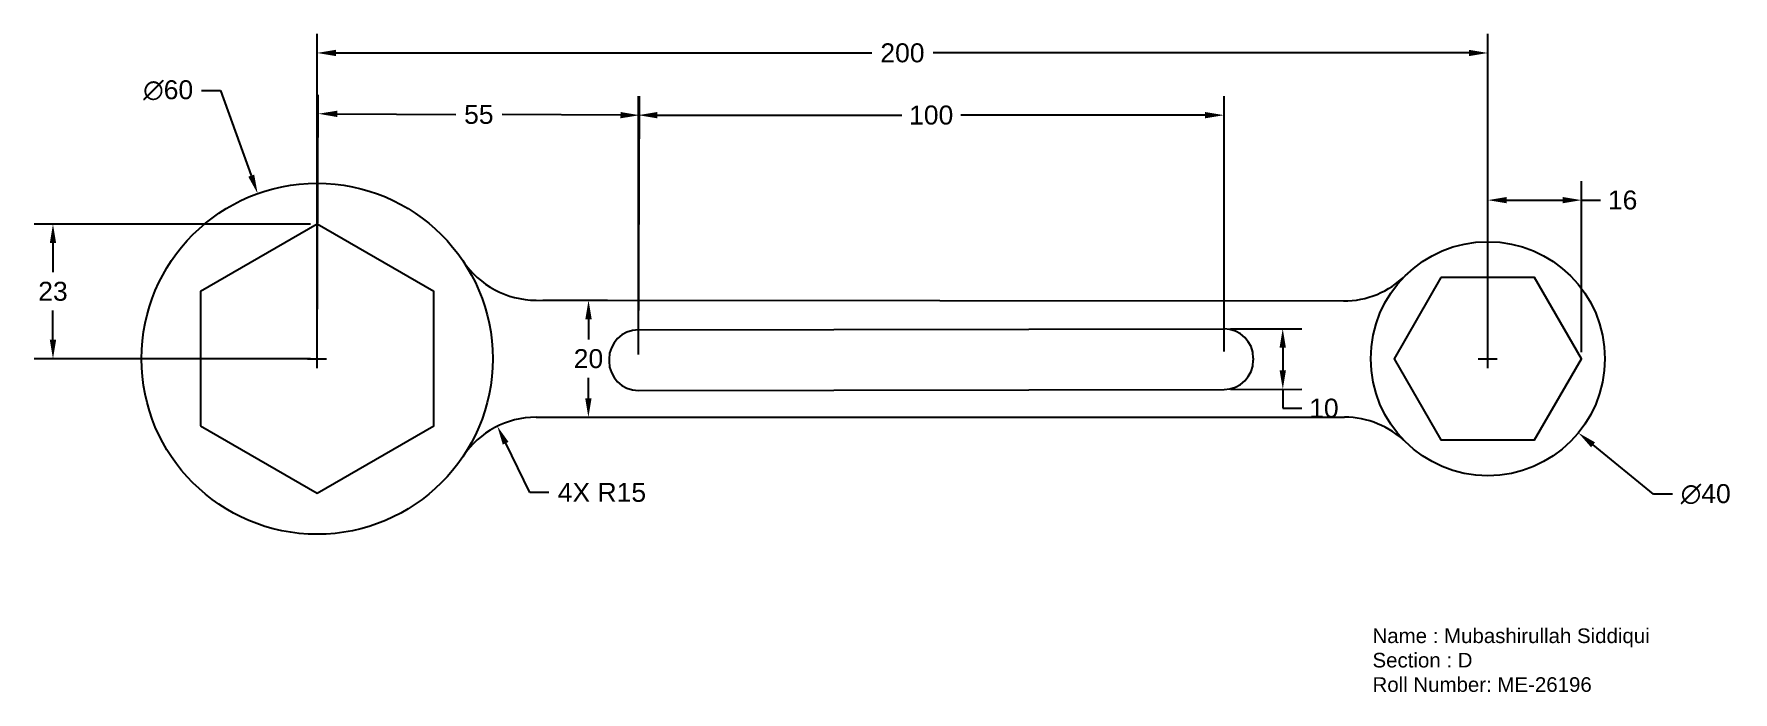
# Model space of a CAD drawing. Header units: millimetres. Extents: x -48 to 242, y -72 to 40.
import ezdxf

# ---------------------------------------------------------------- set-up
doc = ezdxf.new("R2010")
doc.units = ezdxf.units.MM
doc.header["$MEASUREMENT"] = 0
doc.styles.get("Standard").update_dxf_attribs({"font": 'arial.ttf'})
doc.dimstyles.get("Standard").update_dxf_attribs({"dimscale": 18, "dimtxt": 0.18, "dimasz": 0.18, "dimexe": 0.18, "dimexo": 0.0625, "dimgap": 0.09, "dimtad": 0, "dimtih": 1, "dimtoh": 1, "dimdec": 0, "dimzin": 0, "dimdsep": 46, "dimtxsty": 'Standard', "dimcen": 0.09, "dimadec": 0, "dimazin": 0, "dimtfac": 1, "dimtdec": 0, "dimtofl": 0, "dimtmove": 0, "dimatfit": 3, "dimfxl": 1, "dimtolj": 1, "dimtzin": 0, "dimarcsym": 0})

# ---------------------------------------------------------------- blocks, each defined once
blk = doc.blocks.new('*D1')
at = {"color": 0, "lineweight": -2, "transparency": 16777216}
for p, q in [((0.15, -13.68), (0.15, 40.48)), ((200.15, -13.68), (200.15, 40.48)), ((3.39, 37.24), (94.93, 37.24)), ((196.91, 37.24), (105.37, 37.24))]:
    blk.add_line(p, q, dxfattribs=at)
at = {"color": 0, "transparency": 16777216}
for points in [[(3.39, 37.78), (3.39, 36.7), (0.15, 37.24)], [(196.91, 37.78), (196.91, 36.7), (200.15, 37.24)]]:
    blk.add_solid(points, dxfattribs=at)
at = {"layer": 'Defpoints', "color": 0, "transparency": 16777216}
for p in [(200.15, 37.24), (0.15, -14.8), (200.15, -14.8)]:
    blk.add_point(p, dxfattribs=at)
at = {"color": 0, "transparency": 16777216, "insert": (100.15, 37.24), "char_height": 3.24, "attachment_point": 5}
blk.add_mtext('\\A1;200', dxfattribs=at)
blk = doc.blocks.new('*D2')
at = {"color": 0, "lineweight": -2, "transparency": 16777216}
for p, q in [((0.16, -13.88), (0.36, 30.09)), ((55.04, -14.13), (55.24, 29.84)), ((3.58, 26.83), (23.83, 26.74)), ((51.98, 26.61), (31.74, 26.7))]:
    blk.add_line(p, q, dxfattribs=at)
at = {"color": 0, "transparency": 16777216}
for points in [[(3.59, 27.37), (3.58, 26.29), (0.34, 26.85)], [(51.99, 27.15), (51.98, 26.07), (55.22, 26.6)]]:
    blk.add_solid(points, dxfattribs=at)
at = {"layer": 'Defpoints', "color": 0, "transparency": 16777216}
for p in [(55.22, 26.6), (0.15, -15.01), (55.03, -15.26)]:
    blk.add_point(p, dxfattribs=at)
at = {"color": 0, "transparency": 16777216, "insert": (27.78, 26.72), "char_height": 3.24, "attachment_point": 5}
blk.add_mtext('\\A1;55', dxfattribs=at)
blk = doc.blocks.new('*D3')
at = {"color": 0, "lineweight": -2, "transparency": 16777216}
for p, q in [((55.03, -14.31), (55.03, 29.85)), ((155.09, -13.78), (155.09, 29.85)), ((58.27, 26.61), (100.02, 26.61)), ((151.85, 26.61), (110.1, 26.61))]:
    blk.add_line(p, q, dxfattribs=at)
at = {"color": 0, "transparency": 16777216}
for points in [[(58.27, 27.15), (58.27, 26.07), (55.03, 26.61)], [(151.85, 27.15), (151.85, 26.07), (155.09, 26.61)]]:
    blk.add_solid(points, dxfattribs=at)
at = {"layer": 'Defpoints', "color": 0, "transparency": 16777216}
for p in [(155.09, 26.61), (55.03, -15.43), (155.09, -14.9)]:
    blk.add_point(p, dxfattribs=at)
at = {"color": 0, "transparency": 16777216, "insert": (105.06, 26.61), "char_height": 3.24, "attachment_point": 5}
blk.add_mtext('\\A1;100', dxfattribs=at)
blk = doc.blocks.new('*D4')
at = {"color": 0, "lineweight": -2, "transparency": 16777216}
for p, q in [((-0.97, 7.99), (-48.21, 7.99)), ((-44.97, 4.75), (-44.97, -0.23)), ((-44.97, -11.77), (-44.97, -6.78)), ((-0.97, -15.01), (-48.21, -15.01))]:
    blk.add_line(p, q, dxfattribs=at)
at = {"color": 0, "transparency": 16777216}
for points in [[(-45.51, 4.75), (-44.43, 4.75), (-44.97, 7.99)], [(-45.51, -11.77), (-44.43, -11.77), (-44.97, -15.01)]]:
    blk.add_solid(points, dxfattribs=at)
at = {"layer": 'Defpoints', "color": 0, "transparency": 16777216}
for p in [(-44.97, 7.99), (0.15, 7.99), (0.15, -15.01)]:
    blk.add_point(p, dxfattribs=at)
at = {"color": 0, "transparency": 16777216, "insert": (-44.97, -3.51), "char_height": 3.24, "attachment_point": 5}
blk.add_mtext('\\A1;23', dxfattribs=at)
blk = doc.blocks.new('*D5')
at = {"color": 0, "lineweight": -2, "transparency": 16777216}
for p, q in [((-19.59, 30.85), (-16.35, 30.85)), ((-16.35, 30.85), (-11.1, 16.27)), ((0.15, -16.63), (0.15, -13.39)), ((-1.47, -15.01), (1.77, -15.01))]:
    blk.add_line(p, q, dxfattribs=at)
at = {"color": 0, "transparency": 16777216}
blk.add_solid([(-10.59, 16.45), (-11.61, 16.09), (-10.01, 13.22)], dxfattribs=at)
at = {"layer": 'Defpoints', "color": 0, "transparency": 16777216}
for p in [(-10.01, 13.22), (10.31, -43.23)]:
    blk.add_point(p, dxfattribs=at)
at = {"color": 0, "transparency": 16777216, "insert": (-25.29, 30.85), "char_height": 3.24, "attachment_point": 5}
blk.add_mtext('\\A1;∅60', dxfattribs=at)
blk = doc.blocks.new('*D6')
at = {"color": 0, "lineweight": -2, "transparency": 16777216}
for p, q in [((200.15, -16.63), (200.15, -13.39)), ((198.53, -15.01), (201.77, -15.01)), ((228.44, -38.17), (218.13, -29.73)), ((231.68, -38.17), (228.44, -38.17))]:
    blk.add_line(p, q, dxfattribs=at)
at = {"color": 0, "transparency": 16777216}
blk.add_solid([(218.47, -29.31), (217.79, -30.15), (215.62, -27.68)], dxfattribs=at)
at = {"layer": 'Defpoints', "color": 0, "transparency": 16777216}
for p in [(184.68, -2.33), (215.62, -27.68)]:
    blk.add_point(p, dxfattribs=at)
at = {"color": 0, "transparency": 16777216, "insert": (237.38, -38.17), "char_height": 3.24, "attachment_point": 5}
blk.add_mtext('\\A1;∅40', dxfattribs=at)
blk = doc.blocks.new('*D7')
at = {"color": 0, "lineweight": -2, "transparency": 16777216}
for p, q in [((200.15, -13.88), (200.15, 15.33)), ((216.15, -13.88), (216.15, 15.33)), ((203.39, 12.09), (212.91, 12.09)), ((216.15, 12.09), (219.39, 12.09))]:
    blk.add_line(p, q, dxfattribs=at)
at = {"color": 0, "transparency": 16777216}
for points in [[(203.39, 12.63), (203.39, 11.55), (200.15, 12.09)], [(212.91, 12.63), (212.91, 11.55), (216.15, 12.09)]]:
    blk.add_solid(points, dxfattribs=at)
at = {"layer": 'Defpoints', "color": 0, "transparency": 16777216}
for p in [(216.15, 12.09), (200.15, -15.01), (216.15, -15.01)]:
    blk.add_point(p, dxfattribs=at)
at = {"color": 0, "transparency": 16777216, "insert": (223.18, 12.09), "char_height": 3.24, "attachment_point": 5}
blk.add_mtext('\\A1;16', dxfattribs=at)
blk = doc.blocks.new('*D8')
at = {"color": 0, "lineweight": -2, "transparency": 16777216}
for p, q in [((36.52, -37.87), (32.37, -29.46)), ((39.76, -37.87), (36.52, -37.87))]:
    blk.add_line(p, q, dxfattribs=at)
at = {"color": 0, "transparency": 16777216}
blk.add_solid([(32.85, -29.22), (31.88, -29.7), (30.94, -26.55)], dxfattribs=at)
at = {"layer": 'Defpoints', "color": 0, "transparency": 16777216}
for p in [(30.94, -26.55), (37.57, -40.01)]:
    blk.add_point(p, dxfattribs=at)
at = {"color": 0, "transparency": 16777216, "insert": (48.81, -37.87), "char_height": 3.24, "attachment_point": 5}
blk.add_mtext('\\A1;4X R15', dxfattribs=at)
blk = doc.blocks.new('*D10')
at = {"color": 0, "lineweight": -2, "transparency": 16777216}
for p, q in [((156.22, -9.9), (168.35, -9.88)), ((165.11, -13.12), (165.12, -17)), ((156.23, -20.25), (168.37, -20.23)), ((165.13, -20.24), (165.13, -23.48)), ((165.13, -23.48), (168.37, -23.48))]:
    blk.add_line(p, q, dxfattribs=at)
at = {"color": 0, "transparency": 16777216}
for points in [[(165.65, -13.12), (164.57, -13.13), (165.11, -9.88)], [(165.66, -17), (164.58, -17), (165.13, -20.24)]]:
    blk.add_solid(points, dxfattribs=at)
at = {"layer": 'Defpoints', "color": 0, "transparency": 16777216}
for p in [(155.09, -9.9), (155.11, -20.26), (165.13, -20.24)]:
    blk.add_point(p, dxfattribs=at)
at = {"color": 0, "transparency": 16777216, "insert": (172.15, -23.48), "char_height": 3.24, "attachment_point": 5}
blk.add_mtext('\\A1;10', dxfattribs=at)
blk = doc.blocks.new('*D12')
at = {"color": 0, "lineweight": -2, "transparency": 16777216}
for p, q in [((38.69, -5.01), (49.76, -5.03)), ((46.52, -8.26), (46.51, -11.74)), ((46.5, -21.78), (46.51, -18.29)), ((38.67, -25.01), (49.74, -25.03))]:
    blk.add_line(p, q, dxfattribs=at)
at = {"color": 0, "transparency": 16777216}
for points in [[(45.98, -8.26), (47.06, -8.26), (46.52, -5.02)], [(45.96, -21.78), (47.04, -21.78), (46.5, -25.02)]]:
    blk.add_solid(points, dxfattribs=at)
at = {"layer": 'Defpoints', "color": 0, "transparency": 16777216}
for p in [(37.56, -5.01), (37.54, -25.01), (46.5, -25.02)]:
    blk.add_point(p, dxfattribs=at)
at = {"color": 0, "transparency": 16777216, "insert": (46.51, -15.02), "char_height": 3.24, "attachment_point": 5}
blk.add_mtext('\\A1;20', dxfattribs=at)

msp = doc.modelspace()

# ---------------------------------------------------------------- linework, layer by layer
for p, q in [((37.56, -5.01), (175.51, -5.14)), ((55.03, -10.08), (155.09, -9.9)), ((50.03, -15.08), (50.03, -15.43)), ((160.09, -14.9), (160.09, -15.26)), ((55.03, -20.43), (155.09, -20.26)), ((37.57, -25.01), (175.66, -25.01))]:
    msp.add_line(p, q)
for points in [[(-19.77, -26.51), (0.15, -38.01), (20.07, -26.51), (20.07, -3.51), (0.15, 7.99), (-19.77, -3.51)], [(192.15, -1.15), (184.15, -15.01), (192.15, -28.86), (208.15, -28.86), (216.15, -15.01), (208.15, -1.15)]]:
    msp.add_lwpolyline(points, close=True)
for centre, radius in [((0.15, -15.01), 30), ((200.15, -15.01), 20)]:
    msp.add_circle(centre, radius)
for centre, radius, start, end in [((37.57, 9.99), 15, 213.7361, 269.9473), ((175.52, 9.86), 15, 269.9473, 314.7308), ((55.03, -15.08), 5, 90, 180), ((155.09, -14.9), 5, 0, 90), ((55.03, -15.43), 5, 180, 270), ((155.09, -15.26), 5, 270, 0), ((37.57, -40.01), 15, 90, 146.251), ((175.66, -40.01), 15, 45.5847, 90)]:
    msp.add_arc(centre, radius, start, end)

# ---------------------------------------------------------------- texts
at = {"insert": (180.45, -61.11), "char_height": 2.5, "attachment_point": 1}
msp.add_mtext_dynamic_manual_height_columns('\\pxi-31,l31,t30;Name : Mubashirullah Siddiqui\\P\\pi0,l0,tz;Section : D\\PRoll Number: ME-26196', width=127.7135, gutter_width=1, heights=[28.18], dxfattribs=at)

# ---------------------------------------------------------------- dimensions: what is measured, and where the dimension line sits
for base, p1, p2, picture, middle in [((200.15, 37.24), (0.15, -14.8), (200.15, -14.8), '*D1', (100.15, 37.24)), ((155.09, 26.61), (55.03, -15.43), (155.09, -14.9), '*D3', (105.06, 26.61)), ((216.15, 12.09), (200.15, -15.01), (216.15, -15.01), '*D7', (223.18, 12.09))]:
    dim = msp.add_linear_dim(base=base, p1=p1, p2=p2, dimstyle='Standard')
    dim.commit()
    dim.dimension.update_dxf_attribs({"geometry": picture, "text_midpoint": middle})
for p1, p2, picture, middle in [((10.31, -43.23), (-10.01, 13.22), '*D5', (-25.29, 30.85)), ((184.68, -2.33), (215.62, -27.68), '*D6', (237.38, -38.17))]:
    dim = msp.add_diameter_dim_2p(p1=p1, p2=p2, dimstyle='Standard')
    dim.commit()
    dim.dimension.update_dxf_attribs({"geometry": picture, "text_midpoint": middle, "dimtype": 163})
for p1, p2, distance, picture, middle in [((0.15, -15.01), (55.03, -15.26), 41.85, '*D2', (27.78, 26.72)), ((155.09, -9.9), (155.11, -20.26), 10.02, '*D10', (172.15, -23.48))]:
    dim = msp.add_aligned_dim(p1=p1, p2=p2, distance=distance, dimstyle='Standard')
    dim.commit()
    dim.dimension.update_dxf_attribs({"geometry": picture, "text_midpoint": middle})
dim = msp.add_linear_dim(base=(-44.97, 7.99), p1=(0.15, -15.01), p2=(0.15, 7.99), angle=90, dimstyle='Standard')
dim.commit()
dim.dimension.update_dxf_attribs({"geometry": '*D4', "text_midpoint": (-44.97, -3.51)})
dim = msp.add_linear_dim(base=(46.5, -25.02), p1=(37.56, -5.01), p2=(37.54, -25.01), angle=269.9473, dimstyle='Standard')
dim.commit()
dim.dimension.update_dxf_attribs({"geometry": '*D12', "text_midpoint": (46.51, -15.02), "dimtype": 161})
dim = msp.add_radius_dim(center=(37.57, -40.01), mpoint=(30.94, -26.55), text='4X <>', dimstyle='Standard')
dim.commit()
dim.dimension.update_dxf_attribs({"geometry": '*D8', "text_midpoint": (48.81, -37.87), "dimtype": 164})

doc.saveas('drawing.dxf')
